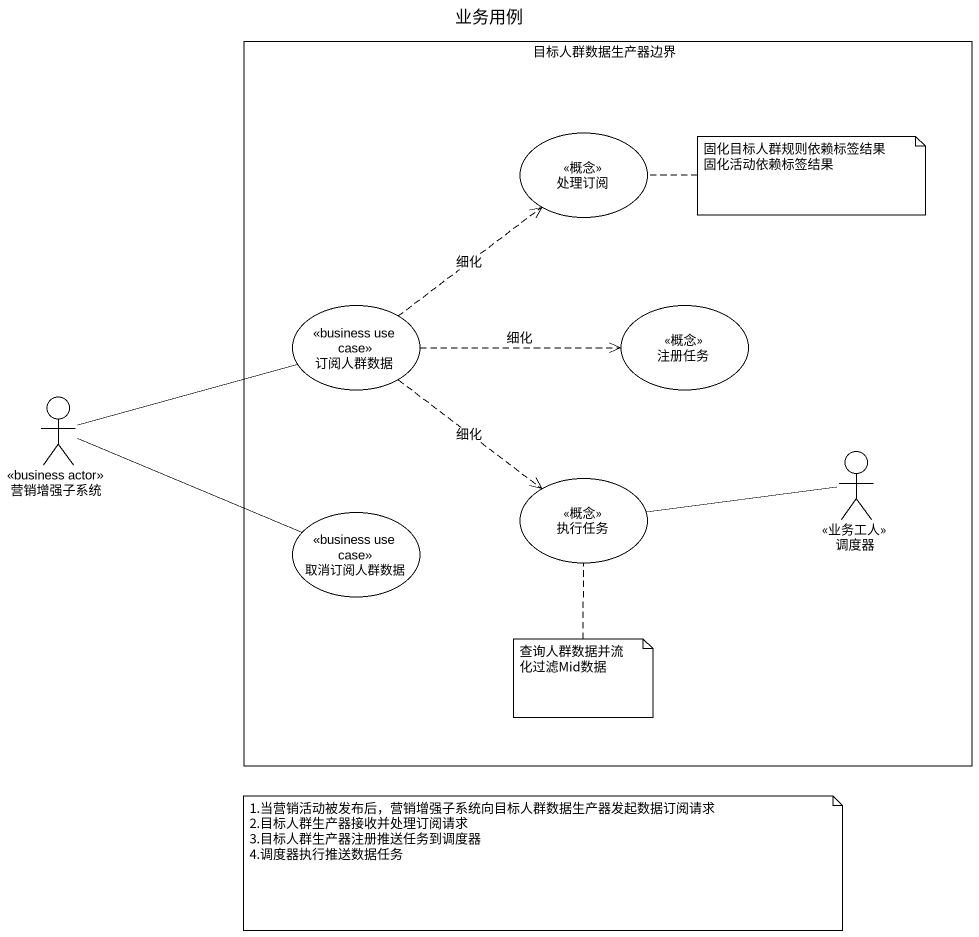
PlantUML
@startuml
title 业务用例
rectangle 目标人群数据生产器边界 {
  usecase 处理订阅 <<概念>> #FFFFFF
  usecase 订阅人群数据 <<business use case>>
  usecase 注册任务 <<概念>> #FFFFFF
  actor 调度器 <<业务工人>>
  usecase 取消订阅人群数据 <<business use case>>
  usecase 执行任务 <<概念>> #FFFFFF
}
actor 营销增强子系统 <<business actor>>
订阅人群数据 .up.> 处理订阅 : 细化
订阅人群数据 .right.> 注册任务 : 细化
订阅人群数据 ..> 执行任务 : 细化
营销增强子系统 -right- 订阅人群数据
营销增强子系统 -right- 取消订阅人群数据
调度器 -left- 执行任务
note right of 处理订阅
  固化目标人群规则依赖标签结果
  固化活动依赖标签结果
end note
note bottom of 执行任务 : 查询人群数据并流化过滤Mid数据
note as N3
  1.当营销活动被发布后，营销增强子系统向目标人群数据生产器发起数据订阅请求
  2.目标人群生产器接收并处理订阅请求
  3.目标人群生产器注册推送任务到调度器
  4.调度器执行推送数据任务
end note
@enduml
